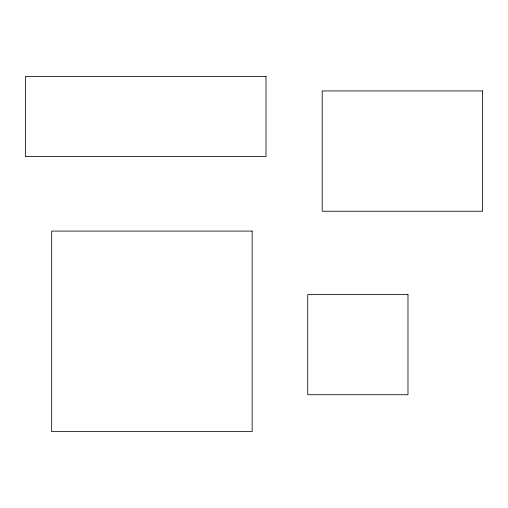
<?xml version="1.0" encoding="UTF-8"?>
<svg xmlns="http://www.w3.org/2000/svg" width="508" height="508" viewBox="0 0 508 508"><rect width="100%" height="100%" fill="white"/><g stroke="black" fill="none" stroke-linecap="round" stroke-linejoin="round"><path stroke-width="0.76" d="M265.989 76.429L25.4 76.429L25.4 156.623L265.989 156.623L265.989 76.429M482.6 90.938L322.205 90.938L322.205 211.233L482.6 211.233L482.6 90.938M252.152 231.083L51.664 231.083L51.664 431.571L252.152 431.571L252.152 231.083M407.981 294.488L307.734 294.488L307.734 394.735L407.981 394.735L407.981 294.488"/></g></svg>
